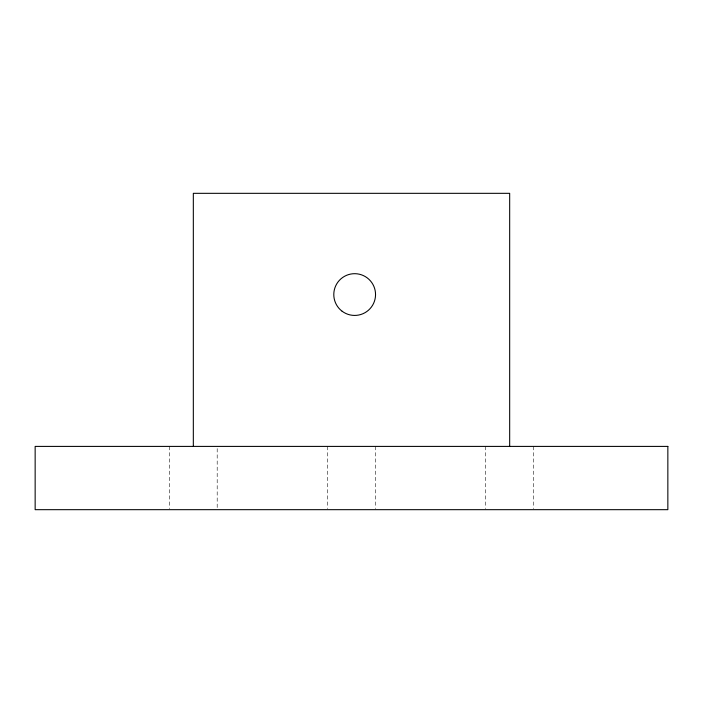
<?xml version="1.0" encoding="UTF-8"?>
<svg xmlns="http://www.w3.org/2000/svg" width="703" height="703" viewBox="0 0 703 703"><rect width="100%" height="100%" fill="white"/><g stroke="black" fill="none" stroke-linecap="round" stroke-linejoin="round"><path stroke-width="0.53" stroke-dasharray="3.52 2.64" d="M533.709 446.405L533.709 508.585M485.641 446.405L485.641 508.585M375.543 446.405L375.543 508.585M327.457 446.405L327.457 508.585M217.192 448.584L217.192 508.585M169.458 446.405L169.458 508.585"/><path stroke-width="1.05" d="M509.675 446.405L509.675 193.325L193.325 193.325L193.325 446.405M667.85 446.405L35.15 446.405L35.15 509.675L667.85 509.675L667.85 446.405M342.133 311.253A20.879 20.879 0 0 0 375.393 297.061A20.879 20.879 0 0 0 346.474 275.356A20.879 20.879 0 0 0 342.133 311.253"/></g></svg>
